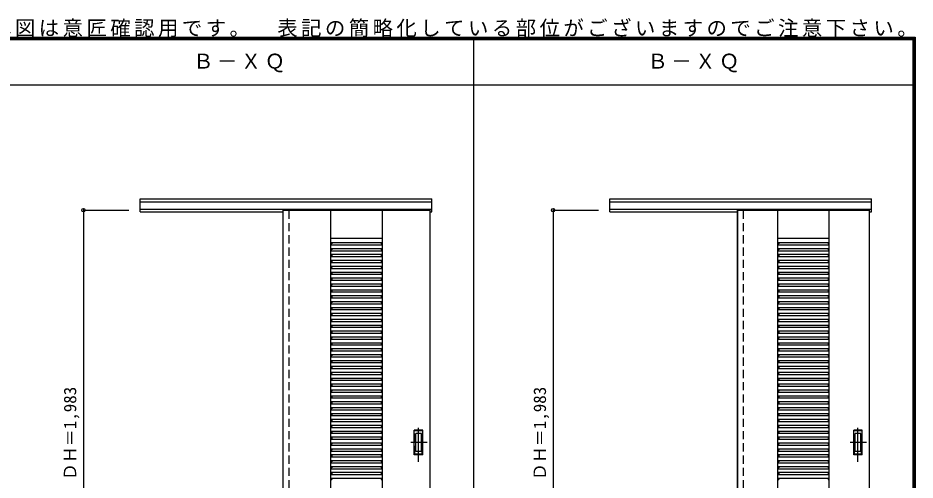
# Model space of a CAD drawing. Units: millimetres, scale not verified. Extents: x -6000 to 5700, y -4307 to 4260.
# Drawn here: x 1739 to 5700, y 2221 to 4260 of the extents above; entities that cross this region are included whole.
import ezdxf
from ezdxf.enums import TextEntityAlignment as Align

# ---------------------------------------------------------------- set-up
doc = ezdxf.new("R2010")
doc.units = ezdxf.units.MM
doc.header["$LTSCALE"] = 30
doc.header["$PDMODE"] = 32
doc.header["$PDSIZE"] = 15
doc.linetypes.add('CHAIN1', pattern=[8, 5, -1, 1, -1])
doc.linetypes.add('DASHED1', pattern=[1.8, 1.2, -0.6])
for name, color, linetype in [('0-2_扉', 3, 'Continuous'), ('0-3_仕上げ', 4, 'Continuous'), ('0-4_枠', 3, 'Continuous'), ('0-6_引手', 7, 'Continuous'), ('0-A_文字', 7, 'Continuous'), ('0-B_寸法', 7, 'Continuous'), ('F-1_枠', 6, 'Continuous')]:
    doc.layers.add(name, color=color, linetype=linetype)
doc.styles.add('ＭＳ ゴシック', font='')
doc.styles.get('ＭＳ ゴシック').set_extended_font_data('MS Gothic')

msp = doc.modelspace()

# ---------------------------------------------------------------- linework, layer by layer
at = {"layer": '0-2_扉', "color": 4, "linetype": 'DASHED1'}
for p, q in [((2909, 3412), (2909, 3408)), ((4916, 3412), (4916, 3408))]:
    msp.add_line(p, q, dxfattribs=at)
at = {"layer": '0-2_扉'}
for p, q in [((2909, 3412), (3559, 3412)), ((3559, 1429), (3559, 3412)), ((4916, 3412), (4916, 1429)), ((4916, 3412), (5499, 3412)), ((5499, 1429), (5499, 3412))]:
    msp.add_line(p, q, dxfattribs=at)
msp.add_lwpolyline([(2909, 3412), (2909, 1429), (3559, 1429)], dxfattribs=at)
at = {"layer": '0-3_仕上げ', "color": 7}
for p, q in [((3120, 1429), (3120, 3412)), ((3348, 1429), (3348, 3412)), ((5093.5, 1429), (5093.5, 3412)), ((5321.5, 1429), (5321.5, 3412)), ((3120, 3289), (3348, 3289)), ((5093.5, 3289), (5321.5, 3289))]:
    msp.add_line(p, q, dxfattribs=at)
at = {"layer": '0-3_仕上げ'}
for p, q in [((3120, 3269), (3348, 3269)), ((3120, 3262.58), (3125, 3262.58)), ((3120, 3259), (3348, 3259)), ((3125, 3269), (3125, 3262.58)), ((3343, 3269), (3343, 3262.58)), ((3343, 3262.58), (3348, 3262.58)), ((5093.5, 3269), (5321.5, 3269)), ((5093.5, 3262.58), (5098.5, 3262.58)), ((5093.5, 3259), (5321.5, 3259)), ((5098.5, 3269), (5098.5, 3262.58)), ((5316.5, 3269), (5316.5, 3262.58)), ((5316.5, 3262.58), (5321.5, 3262.58)), ((3120, 3243), (3348, 3243)), ((3120, 3236.58), (3125, 3236.58)), ((3120, 3233), (3348, 3233)), ((3120, 3217), (3348, 3217)), ((3120, 3210.58), (3125, 3210.58)), ((3125, 3243), (3125, 3236.58)), ((3125, 3217), (3125, 3210.58)), ((3343, 3243), (3343, 3236.58)), ((3343, 3236.58), (3348, 3236.58)), ((3343, 3217), (3343, 3210.58)), ((3343, 3210.58), (3348, 3210.58)), ((5093.5, 3243), (5321.5, 3243)), ((5093.5, 3236.58), (5098.5, 3236.58)), ((5093.5, 3233), (5321.5, 3233)), ((5093.5, 3217), (5321.5, 3217)), ((5093.5, 3210.58), (5098.5, 3210.58)), ((5098.5, 3243), (5098.5, 3236.58)), ((5098.5, 3217), (5098.5, 3210.58)), ((5316.5, 3243), (5316.5, 3236.58)), ((5316.5, 3236.58), (5321.5, 3236.58)), ((5316.5, 3217), (5316.5, 3210.58)), ((5316.5, 3210.58), (5321.5, 3210.58)), ((3120, 3207), (3348, 3207)), ((3120, 3191), (3348, 3191)), ((3120, 3184.58), (3125, 3184.58)), ((3120, 3181), (3348, 3181)), ((3125, 3191), (3125, 3184.58)), ((3343, 3191), (3343, 3184.58)), ((3343, 3184.58), (3348, 3184.58)), ((5093.5, 3207), (5321.5, 3207)), ((5093.5, 3191), (5321.5, 3191)), ((5093.5, 3184.58), (5098.5, 3184.58)), ((5093.5, 3181), (5321.5, 3181)), ((5098.5, 3191), (5098.5, 3184.58)), ((5316.5, 3191), (5316.5, 3184.58)), ((5316.5, 3184.58), (5321.5, 3184.58)), ((3120, 3165), (3348, 3165)), ((3120, 3158.58), (3125, 3158.58)), ((3120, 3155), (3348, 3155)), ((3120, 3139), (3348, 3139)), ((3120, 3132.58), (3125, 3132.58)), ((3125, 3165), (3125, 3158.58)), ((3125, 3139), (3125, 3132.58)), ((3343, 3165), (3343, 3158.58)), ((3343, 3158.58), (3348, 3158.58)), ((3343, 3139), (3343, 3132.58)), ((3343, 3132.58), (3348, 3132.58)), ((5093.5, 3165), (5321.5, 3165)), ((5093.5, 3158.58), (5098.5, 3158.58)), ((5093.5, 3155), (5321.5, 3155)), ((5093.5, 3139), (5321.5, 3139)), ((5093.5, 3132.58), (5098.5, 3132.58)), ((5098.5, 3165), (5098.5, 3158.58)), ((5098.5, 3139), (5098.5, 3132.58)), ((5316.5, 3165), (5316.5, 3158.58)), ((5316.5, 3158.58), (5321.5, 3158.58)), ((5316.5, 3139), (5316.5, 3132.58)), ((5316.5, 3132.58), (5321.5, 3132.58)), ((3120, 3129), (3348, 3129)), ((3120, 3113), (3348, 3113)), ((3120, 3106.58), (3125, 3106.58)), ((3120, 3103), (3348, 3103)), ((3125, 3113), (3125, 3106.58)), ((3343, 3113), (3343, 3106.58)), ((3343, 3106.58), (3348, 3106.58)), ((5093.5, 3129), (5321.5, 3129)), ((5093.5, 3113), (5321.5, 3113)), ((5093.5, 3106.58), (5098.5, 3106.58)), ((5093.5, 3103), (5321.5, 3103)), ((5098.5, 3113), (5098.5, 3106.58)), ((5316.5, 3113), (5316.5, 3106.58)), ((5316.5, 3106.58), (5321.5, 3106.58)), ((3120, 3087), (3348, 3087)), ((3120, 3080.58), (3125, 3080.58)), ((3120, 3077), (3348, 3077)), ((3120, 3061), (3348, 3061)), ((3120, 3054.58), (3125, 3054.58)), ((3120, 3051), (3348, 3051)), ((3125, 3087), (3125, 3080.58)), ((3125, 3061), (3125, 3054.58)), ((3343, 3087), (3343, 3080.58)), ((3343, 3080.58), (3348, 3080.58)), ((3343, 3061), (3343, 3054.58)), ((3343, 3054.58), (3348, 3054.58)), ((5093.5, 3087), (5321.5, 3087)), ((5093.5, 3080.58), (5098.5, 3080.58)), ((5093.5, 3077), (5321.5, 3077)), ((5093.5, 3061), (5321.5, 3061)), ((5093.5, 3054.58), (5098.5, 3054.58)), ((5093.5, 3051), (5321.5, 3051)), ((5098.5, 3087), (5098.5, 3080.58)), ((5098.5, 3061), (5098.5, 3054.58)), ((5316.5, 3087), (5316.5, 3080.58)), ((5316.5, 3080.58), (5321.5, 3080.58)), ((5316.5, 3061), (5316.5, 3054.58)), ((5316.5, 3054.58), (5321.5, 3054.58)), ((3120, 3035), (3348, 3035)), ((3120, 3028.58), (3125, 3028.58)), ((3120, 3025), (3348, 3025)), ((3125, 3035), (3125, 3028.58)), ((3343, 3035), (3343, 3028.58)), ((3343, 3028.58), (3348, 3028.58)), ((5093.5, 3035), (5321.5, 3035)), ((5093.5, 3028.58), (5098.5, 3028.58)), ((5093.5, 3025), (5321.5, 3025)), ((5098.5, 3035), (5098.5, 3028.58)), ((5316.5, 3035), (5316.5, 3028.58)), ((5316.5, 3028.58), (5321.5, 3028.58)), ((3120, 3009), (3348, 3009)), ((3120, 3002.58), (3125, 3002.58)), ((3120, 2999), (3348, 2999)), ((3120, 2983), (3348, 2983)), ((3120, 2976.58), (3125, 2976.58)), ((3120, 2973), (3348, 2973)), ((3125, 3009), (3125, 3002.58)), ((3125, 2983), (3125, 2976.58)), ((3343, 3009), (3343, 3002.58)), ((3343, 3002.58), (3348, 3002.58)), ((3343, 2983), (3343, 2976.58)), ((3343, 2976.58), (3348, 2976.58)), ((5093.5, 3009), (5321.5, 3009)), ((5093.5, 3002.58), (5098.5, 3002.58)), ((5093.5, 2999), (5321.5, 2999)), ((5093.5, 2983), (5321.5, 2983)), ((5093.5, 2976.58), (5098.5, 2976.58)), ((5093.5, 2973), (5321.5, 2973)), ((5098.5, 3009), (5098.5, 3002.58)), ((5098.5, 2983), (5098.5, 2976.58)), ((5316.5, 3009), (5316.5, 3002.58)), ((5316.5, 3002.58), (5321.5, 3002.58)), ((5316.5, 2983), (5316.5, 2976.58)), ((5316.5, 2976.58), (5321.5, 2976.58)), ((3120, 2957), (3348, 2957)), ((3120, 2950.58), (3125, 2950.58)), ((3120, 2947), (3348, 2947)), ((3125, 2957), (3125, 2950.58)), ((3343, 2957), (3343, 2950.58)), ((3343, 2950.58), (3348, 2950.58)), ((5093.5, 2957), (5321.5, 2957)), ((5093.5, 2950.58), (5098.5, 2950.58)), ((5093.5, 2947), (5321.5, 2947)), ((5098.5, 2957), (5098.5, 2950.58)), ((5316.5, 2957), (5316.5, 2950.58)), ((5316.5, 2950.58), (5321.5, 2950.58)), ((3120, 2931), (3348, 2931)), ((3120, 2924.58), (3125, 2924.58)), ((3120, 2921), (3348, 2921)), ((3120, 2905), (3348, 2905)), ((3120, 2898.58), (3125, 2898.58)), ((3120, 2895), (3348, 2895)), ((3125, 2931), (3125, 2924.58)), ((3125, 2905), (3125, 2898.58)), ((3343, 2931), (3343, 2924.58)), ((3343, 2924.58), (3348, 2924.58)), ((3343, 2905), (3343, 2898.58)), ((3343, 2898.58), (3348, 2898.58)), ((5093.5, 2931), (5321.5, 2931)), ((5093.5, 2924.58), (5098.5, 2924.58)), ((5093.5, 2921), (5321.5, 2921)), ((5093.5, 2905), (5321.5, 2905)), ((5093.5, 2898.58), (5098.5, 2898.58)), ((5093.5, 2895), (5321.5, 2895)), ((5098.5, 2931), (5098.5, 2924.58)), ((5098.5, 2905), (5098.5, 2898.58)), ((5316.5, 2931), (5316.5, 2924.58)), ((5316.5, 2924.58), (5321.5, 2924.58)), ((5316.5, 2905), (5316.5, 2898.58)), ((5316.5, 2898.58), (5321.5, 2898.58)), ((3120, 2879), (3348, 2879)), ((3120, 2872.58), (3125, 2872.58)), ((3120, 2869), (3348, 2869)), ((3120, 2853), (3348, 2853)), ((3125, 2879), (3125, 2872.58)), ((3125, 2853), (3125, 2846.58)), ((3343, 2879), (3343, 2872.58)), ((3343, 2872.58), (3348, 2872.58)), ((3343, 2853), (3343, 2846.58)), ((5093.5, 2879), (5321.5, 2879)), ((5093.5, 2872.58), (5098.5, 2872.58)), ((5093.5, 2869), (5321.5, 2869)), ((5093.5, 2853), (5321.5, 2853)), ((5098.5, 2879), (5098.5, 2872.58)), ((5098.5, 2853), (5098.5, 2846.58)), ((5316.5, 2879), (5316.5, 2872.58)), ((5316.5, 2872.58), (5321.5, 2872.58)), ((5316.5, 2853), (5316.5, 2846.58)), ((3120, 2846.58), (3125, 2846.58)), ((3120, 2843), (3348, 2843)), ((3120, 2827), (3348, 2827)), ((3120, 2820.58), (3125, 2820.58)), ((3120, 2817), (3348, 2817)), ((3125, 2827), (3125, 2820.58)), ((3343, 2846.58), (3348, 2846.58)), ((3343, 2827), (3343, 2820.58)), ((3343, 2820.58), (3348, 2820.58)), ((5093.5, 2846.58), (5098.5, 2846.58)), ((5093.5, 2843), (5321.5, 2843)), ((5093.5, 2827), (5321.5, 2827)), ((5093.5, 2820.58), (5098.5, 2820.58)), ((5093.5, 2817), (5321.5, 2817)), ((5098.5, 2827), (5098.5, 2820.58)), ((5316.5, 2846.58), (5321.5, 2846.58)), ((5316.5, 2827), (5316.5, 2820.58)), ((5316.5, 2820.58), (5321.5, 2820.58)), ((3120, 2801), (3348, 2801)), ((3120, 2794.58), (3125, 2794.58)), ((3120, 2791), (3348, 2791)), ((3120, 2775), (3348, 2775)), ((3125, 2801), (3125, 2794.58)), ((3125, 2775), (3125, 2768.58)), ((3343, 2801), (3343, 2794.58)), ((3343, 2794.58), (3348, 2794.58)), ((3343, 2775), (3343, 2768.58)), ((5093.5, 2801), (5321.5, 2801)), ((5093.5, 2794.58), (5098.5, 2794.58)), ((5093.5, 2791), (5321.5, 2791)), ((5093.5, 2775), (5321.5, 2775)), ((5098.5, 2801), (5098.5, 2794.58)), ((5098.5, 2775), (5098.5, 2768.58)), ((5316.5, 2801), (5316.5, 2794.58)), ((5316.5, 2794.58), (5321.5, 2794.58)), ((5316.5, 2775), (5316.5, 2768.58)), ((3120, 2768.58), (3125, 2768.58)), ((3120, 2765), (3348, 2765)), ((3120, 2749), (3348, 2749)), ((3120, 2742.58), (3125, 2742.58)), ((3120, 2739), (3348, 2739)), ((3125, 2749), (3125, 2742.58)), ((3343, 2768.58), (3348, 2768.58)), ((3343, 2749), (3343, 2742.58)), ((3343, 2742.58), (3348, 2742.58)), ((5093.5, 2768.58), (5098.5, 2768.58)), ((5093.5, 2765), (5321.5, 2765)), ((5093.5, 2749), (5321.5, 2749)), ((5093.5, 2742.58), (5098.5, 2742.58)), ((5093.5, 2739), (5321.5, 2739)), ((5098.5, 2749), (5098.5, 2742.58)), ((5316.5, 2768.58), (5321.5, 2768.58)), ((5316.5, 2749), (5316.5, 2742.58)), ((5316.5, 2742.58), (5321.5, 2742.58)), ((3120, 2723), (3348, 2723)), ((3120, 2716.58), (3125, 2716.58)), ((3120, 2713), (3348, 2713)), ((3120, 2697), (3348, 2697)), ((3125, 2723), (3125, 2716.58)), ((3125, 2697), (3125, 2690.58)), ((3343, 2723), (3343, 2716.58)), ((3343, 2716.58), (3348, 2716.58)), ((3343, 2697), (3343, 2690.58)), ((5093.5, 2723), (5321.5, 2723)), ((5093.5, 2716.58), (5098.5, 2716.58)), ((5093.5, 2713), (5321.5, 2713)), ((5093.5, 2697), (5321.5, 2697)), ((5098.5, 2723), (5098.5, 2716.58)), ((5098.5, 2697), (5098.5, 2690.58)), ((5316.5, 2723), (5316.5, 2716.58)), ((5316.5, 2716.58), (5321.5, 2716.58)), ((5316.5, 2697), (5316.5, 2690.58)), ((3120, 2690.58), (3125, 2690.58)), ((3120, 2687), (3348, 2687)), ((3120, 2671), (3348, 2671)), ((3120, 2664.58), (3125, 2664.58)), ((3120, 2661), (3348, 2661)), ((3125, 2671), (3125, 2664.58)), ((3343, 2690.58), (3348, 2690.58)), ((3343, 2671), (3343, 2664.58)), ((3343, 2664.58), (3348, 2664.58)), ((5093.5, 2690.58), (5098.5, 2690.58)), ((5093.5, 2687), (5321.5, 2687)), ((5093.5, 2671), (5321.5, 2671)), ((5093.5, 2664.58), (5098.5, 2664.58)), ((5093.5, 2661), (5321.5, 2661)), ((5098.5, 2671), (5098.5, 2664.58)), ((5316.5, 2690.58), (5321.5, 2690.58)), ((5316.5, 2671), (5316.5, 2664.58)), ((5316.5, 2664.58), (5321.5, 2664.58)), ((3120, 2645), (3348, 2645)), ((3120, 2638.58), (3125, 2638.58)), ((3120, 2635), (3348, 2635)), ((3120, 2619), (3348, 2619)), ((3125, 2645), (3125, 2638.58)), ((3125, 2619), (3125, 2612.58)), ((3343, 2645), (3343, 2638.58)), ((3343, 2638.58), (3348, 2638.58)), ((3343, 2619), (3343, 2612.58)), ((5093.5, 2645), (5321.5, 2645)), ((5093.5, 2638.58), (5098.5, 2638.58)), ((5093.5, 2635), (5321.5, 2635)), ((5093.5, 2619), (5321.5, 2619)), ((5098.5, 2645), (5098.5, 2638.58)), ((5098.5, 2619), (5098.5, 2612.58)), ((5316.5, 2645), (5316.5, 2638.58)), ((5316.5, 2638.58), (5321.5, 2638.58)), ((5316.5, 2619), (5316.5, 2612.58)), ((3120, 2612.58), (3125, 2612.58)), ((3120, 2609), (3348, 2609)), ((3120, 2593), (3348, 2593)), ((3120, 2586.58), (3125, 2586.58)), ((3120, 2583), (3348, 2583)), ((3125, 2593), (3125, 2586.58)), ((3343, 2612.58), (3348, 2612.58)), ((3343, 2593), (3343, 2586.58)), ((3343, 2586.58), (3348, 2586.58)), ((5093.5, 2612.58), (5098.5, 2612.58)), ((5093.5, 2609), (5321.5, 2609)), ((5093.5, 2593), (5321.5, 2593)), ((5093.5, 2586.58), (5098.5, 2586.58)), ((5093.5, 2583), (5321.5, 2583)), ((5098.5, 2593), (5098.5, 2586.58)), ((5316.5, 2612.58), (5321.5, 2612.58)), ((5316.5, 2593), (5316.5, 2586.58)), ((5316.5, 2586.58), (5321.5, 2586.58)), ((3120, 2567), (3348, 2567)), ((3120, 2560.58), (3125, 2560.58)), ((3120, 2557), (3348, 2557)), ((3120, 2541), (3348, 2541)), ((3125, 2567), (3125, 2560.58)), ((3125, 2541), (3125, 2534.58)), ((3343, 2567), (3343, 2560.58)), ((3343, 2560.58), (3348, 2560.58)), ((3343, 2541), (3343, 2534.58)), ((5093.5, 2567), (5321.5, 2567)), ((5093.5, 2560.58), (5098.5, 2560.58)), ((5093.5, 2557), (5321.5, 2557)), ((5093.5, 2541), (5321.5, 2541)), ((5098.5, 2567), (5098.5, 2560.58)), ((5098.5, 2541), (5098.5, 2534.58)), ((5316.5, 2567), (5316.5, 2560.58)), ((5316.5, 2560.58), (5321.5, 2560.58)), ((5316.5, 2541), (5316.5, 2534.58)), ((3120, 2534.58), (3125, 2534.58)), ((3120, 2531), (3348, 2531)), ((3120, 2515), (3348, 2515)), ((3120, 2508.58), (3125, 2508.58)), ((3120, 2505), (3348, 2505)), ((3125, 2515), (3125, 2508.58)), ((3343, 2534.58), (3348, 2534.58)), ((3343, 2515), (3343, 2508.58)), ((3343, 2508.58), (3348, 2508.58)), ((5093.5, 2534.58), (5098.5, 2534.58)), ((5093.5, 2531), (5321.5, 2531)), ((5093.5, 2515), (5321.5, 2515)), ((5093.5, 2508.58), (5098.5, 2508.58)), ((5093.5, 2505), (5321.5, 2505)), ((5098.5, 2515), (5098.5, 2508.58)), ((5316.5, 2534.58), (5321.5, 2534.58)), ((5316.5, 2515), (5316.5, 2508.58)), ((5316.5, 2508.58), (5321.5, 2508.58)), ((3120, 2489), (3348, 2489)), ((3120, 2482.58), (3125, 2482.58)), ((3120, 2479), (3348, 2479)), ((3120, 2463), (3348, 2463)), ((3120, 2456.58), (3125, 2456.58)), ((3125, 2489), (3125, 2482.58)), ((3125, 2463), (3125, 2456.58)), ((3343, 2489), (3343, 2482.58)), ((3343, 2482.58), (3348, 2482.58)), ((3343, 2463), (3343, 2456.58)), ((3343, 2456.58), (3348, 2456.58)), ((5093.5, 2489), (5321.5, 2489)), ((5093.5, 2482.58), (5098.5, 2482.58)), ((5093.5, 2479), (5321.5, 2479)), ((5093.5, 2463), (5321.5, 2463)), ((5093.5, 2456.58), (5098.5, 2456.58)), ((5098.5, 2489), (5098.5, 2482.58)), ((5098.5, 2463), (5098.5, 2456.58)), ((5316.5, 2489), (5316.5, 2482.58)), ((5316.5, 2482.58), (5321.5, 2482.58)), ((5316.5, 2463), (5316.5, 2456.58)), ((5316.5, 2456.58), (5321.5, 2456.58)), ((3120, 2453), (3348, 2453)), ((3120, 2437), (3348, 2437)), ((3120, 2430.58), (3125, 2430.58)), ((3120, 2427), (3348, 2427)), ((3125, 2437), (3125, 2430.58)), ((3343, 2437), (3343, 2430.58)), ((3343, 2430.58), (3348, 2430.58)), ((5093.5, 2453), (5321.5, 2453)), ((5093.5, 2437), (5321.5, 2437)), ((5093.5, 2430.58), (5098.5, 2430.58)), ((5093.5, 2427), (5321.5, 2427)), ((5098.5, 2437), (5098.5, 2430.58)), ((5316.5, 2437), (5316.5, 2430.58)), ((5316.5, 2430.58), (5321.5, 2430.58)), ((3120, 2411), (3348, 2411)), ((3120, 2404.58), (3125, 2404.58)), ((3120, 2401), (3348, 2401)), ((3120, 2385), (3348, 2385)), ((3120, 2378.58), (3125, 2378.58)), ((3125, 2411), (3125, 2404.58)), ((3125, 2385), (3125, 2378.58)), ((3343, 2411), (3343, 2404.58)), ((3343, 2404.58), (3348, 2404.58)), ((3343, 2385), (3343, 2378.58)), ((3343, 2378.58), (3348, 2378.58)), ((5093.5, 2411), (5321.5, 2411)), ((5093.5, 2404.58), (5098.5, 2404.58)), ((5093.5, 2401), (5321.5, 2401)), ((5093.5, 2385), (5321.5, 2385)), ((5093.5, 2378.58), (5098.5, 2378.58)), ((5098.5, 2411), (5098.5, 2404.58)), ((5098.5, 2385), (5098.5, 2378.58)), ((5316.5, 2411), (5316.5, 2404.58)), ((5316.5, 2404.58), (5321.5, 2404.58)), ((5316.5, 2385), (5316.5, 2378.58)), ((5316.5, 2378.58), (5321.5, 2378.58)), ((3120, 2375), (3348, 2375)), ((3120, 2359), (3348, 2359)), ((3120, 2352.58), (3125, 2352.58)), ((3120, 2349), (3348, 2349)), ((3125, 2359), (3125, 2352.58)), ((3343, 2359), (3343, 2352.58)), ((3343, 2352.58), (3348, 2352.58)), ((5093.5, 2375), (5321.5, 2375)), ((5093.5, 2359), (5321.5, 2359)), ((5093.5, 2352.58), (5098.5, 2352.58)), ((5093.5, 2349), (5321.5, 2349)), ((5098.5, 2359), (5098.5, 2352.58)), ((5316.5, 2359), (5316.5, 2352.58)), ((5316.5, 2352.58), (5321.5, 2352.58)), ((3120, 2333), (3348, 2333)), ((3120, 2326.58), (3125, 2326.58)), ((3120, 2323), (3348, 2323)), ((3120, 2307), (3348, 2307)), ((3120, 2300.58), (3125, 2300.58)), ((3125, 2333), (3125, 2326.58)), ((3125, 2307), (3125, 2300.58)), ((3343, 2333), (3343, 2326.58)), ((3343, 2326.58), (3348, 2326.58)), ((3343, 2307), (3343, 2300.58)), ((3343, 2300.58), (3348, 2300.58)), ((5093.5, 2333), (5321.5, 2333)), ((5093.5, 2326.58), (5098.5, 2326.58)), ((5093.5, 2323), (5321.5, 2323)), ((5093.5, 2307), (5321.5, 2307)), ((5093.5, 2300.58), (5098.5, 2300.58)), ((5098.5, 2333), (5098.5, 2326.58)), ((5098.5, 2307), (5098.5, 2300.58)), ((5316.5, 2333), (5316.5, 2326.58)), ((5316.5, 2326.58), (5321.5, 2326.58)), ((5316.5, 2307), (5316.5, 2300.58)), ((5316.5, 2300.58), (5321.5, 2300.58)), ((3120, 2297), (3348, 2297)), ((3120, 2281), (3348, 2281)), ((3120, 2274.58), (3125, 2274.58)), ((3120, 2271), (3348, 2271)), ((3125, 2281), (3125, 2274.58)), ((3343, 2281), (3343, 2274.58)), ((3343, 2274.58), (3348, 2274.58)), ((5093.5, 2297), (5321.5, 2297)), ((5093.5, 2281), (5321.5, 2281)), ((5093.5, 2274.58), (5098.5, 2274.58)), ((5093.5, 2271), (5321.5, 2271)), ((5098.5, 2281), (5098.5, 2274.58)), ((5316.5, 2281), (5316.5, 2274.58)), ((5316.5, 2274.58), (5321.5, 2274.58)), ((3120, 2255), (3348, 2255)), ((3120, 2248.58), (3125, 2248.58)), ((3120, 2245), (3348, 2245)), ((3120, 2229), (3348, 2229)), ((3120, 2222.58), (3125, 2222.58)), ((3125, 2255), (3125, 2248.58)), ((3125, 2229), (3125, 2222.58)), ((3343, 2255), (3343, 2248.58)), ((3343, 2248.58), (3348, 2248.58)), ((3343, 2229), (3343, 2222.58)), ((3343, 2222.58), (3348, 2222.58)), ((5093.5, 2255), (5321.5, 2255)), ((5093.5, 2248.58), (5098.5, 2248.58)), ((5093.5, 2245), (5321.5, 2245)), ((5093.5, 2229), (5321.5, 2229)), ((5093.5, 2222.58), (5098.5, 2222.58)), ((5098.5, 2255), (5098.5, 2248.58)), ((5098.5, 2229), (5098.5, 2222.58)), ((5316.5, 2255), (5316.5, 2248.58)), ((5316.5, 2248.58), (5321.5, 2248.58)), ((5316.5, 2229), (5316.5, 2222.58)), ((5316.5, 2222.58), (5321.5, 2222.58))]:
    msp.add_line(p, q, dxfattribs=at)
at = {"layer": '0-4_枠'}
for p, q in [((2278, 3462), (3567, 3462)), ((2278, 3405), (2278, 3462)), ((2278, 3449), (3567, 3449)), ((4352, 3462), (5507, 3462)), ((4352, 3405), (4352, 3462)), ((4352, 3449), (5507, 3449)), ((2278, 3417), (3567, 3417)), ((2908, 3417), (2908, 1420)), ((2936, 3412), (2936, 3417)), ((4352, 3417), (5507, 3417)), ((4915, 3417), (4915, 1420)), ((4943, 3412), (4943, 3417)), ((2278, 3405), (2909, 3405)), ((4352, 3405), (4916, 3405))]:
    msp.add_line(p, q, dxfattribs=at)
at = {"layer": '0-4_枠', "color": 4, "linetype": 'DASHED1'}
for p, q in [((2936, 1429), (2936, 3412)), ((4943, 1429), (4943, 3412))]:
    msp.add_line(p, q, dxfattribs=at)
at = {"layer": '0-4_枠'}
for points in [[(3559, 3405), (3567, 3405), (3567, 3462)], [(5499, 3405), (5507, 3405), (5507, 3462)]]:
    msp.add_lwpolyline(points, dxfattribs=at)
at = {"layer": '0-6_引手', "linetype": 'CHAIN1'}
for p, q in [((3508, 2301.27), (3508, 2472.12)), ((5448, 2301.27), (5448, 2472.12)), ((3546.07, 2386.5), (3473.56, 2386.5)), ((5486.07, 2386.5), (5413.56, 2386.5))]:
    msp.add_line(p, q, dxfattribs=at)
at = {"layer": '0-6_引手'}
for p, q in [((3527, 2441.5), (3489, 2441.5)), ((3489, 2331.5), (3489, 2441.5)), ((3520.5, 2425.5), (3495.5, 2425.5)), ((3495.5, 2347.5), (3495.5, 2425.5)), ((3520.5, 2347.5), (3520.5, 2425.5)), ((3527, 2331.5), (3527, 2441.5)), ((5467, 2441.5), (5429, 2441.5)), ((5429, 2331.5), (5429, 2441.5)), ((5460.5, 2425.5), (5435.5, 2425.5)), ((5435.5, 2347.5), (5435.5, 2425.5)), ((5460.5, 2347.5), (5460.5, 2425.5)), ((5467, 2331.5), (5467, 2441.5)), ((3520.5, 2347.5), (3495.5, 2347.5)), ((5460.5, 2347.5), (5435.5, 2347.5)), ((3527, 2331.5), (3489, 2331.5)), ((5467, 2331.5), (5429, 2331.5))]:
    msp.add_line(p, q, dxfattribs=at)
at = {"layer": '0-6_引手', "linetype": 'DASHED1'}
for p, q in [((3492, 2335.5), (3492, 2437.5)), ((5432, 2335.5), (5432, 2437.5)), ((3524, 2335.5), (3492, 2335.5)), ((5464, 2335.5), (5432, 2335.5))]:
    msp.add_line(p, q, dxfattribs=at)
for points in [[(3524, 2335.5), (3524, 2437.5), (3492, 2437.5)], [(5464, 2335.5), (5464, 2437.5), (5432, 2437.5)]]:
    msp.add_lwpolyline(points, dxfattribs=at)
at = {"layer": '0-B_寸法', "color": 4}
for p, q in [((2028, 3412), (2028, 1429)), ((2028, 3412), (2228, 3412)), ((4102, 3412), (4102, 1429)), ((4102, 3412), (4302, 3412))]:
    msp.add_line(p, q, dxfattribs=at)
at = {"layer": '0-B_寸法'}
for p in [(2028, 3412), (4102, 3412)]:
    msp.add_point(p, dxfattribs=at)
at = {"layer": 'F-1_枠'}
for p, q in [((-6000, 4175), (5700, 4175)), ((-6000, 4170), (5700, 4170)), ((-6000, 4165), (5700, 4165)), ((3752, -3790), (3752, 4175)), ((5690, 4175), (5690, -4205)), ((5695, 4175), (5695, -4205)), ((5700, 4175), (5700, -4205)), ((-6000, 3965), (5700, 3965))]:
    msp.add_line(p, q, dxfattribs=at)

# ---------------------------------------------------------------- texts
at = {"layer": '0-A_文字', "char_height": 65.98, "attachment_point": 7, "style": 'ＭＳ ゴシック'}
for s, insert in [('\\T1.17;※本図は意匠確認用です。\u3000表記の簡略化している部位がございますのでご注意下さい。', (1515, 4175)), ('\\T1.17;Ｂ－ＸＱ', (2512.5, 4020)), ('\\T1.17;Ｂ－ＸＱ', (4518.5, 4020))]:
    msp.add_mtext(s, dxfattribs=dict(at, insert=insert))
at = {"layer": '0-B_寸法', "style": 'ＭＳ ゴシック'}
for p in [(2013, 2220.25), (4087, 2220.25)]:
    msp.add_text('ＤＨ＝1,983', height=54.99, rotation=90, dxfattribs=at).set_placement(p, align=Align.BOTTOM_LEFT)

doc.saveas('drawing.dxf')
